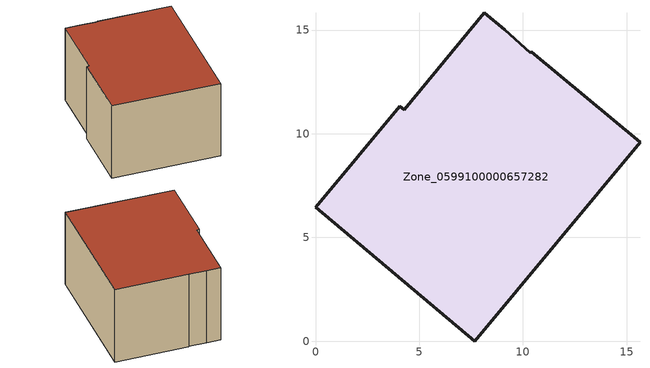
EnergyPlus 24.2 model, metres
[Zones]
Zone_0599100000657282
 floor ground (C_G): 10.36,13.91 10.4,13.96 15.65,9.59 7.67,0 0,6.46 4.06,11.33 4.27,11.16 8.15,15.83 9.12,15.02 z0
 wall outside (C_F): 7.67,0 15.65,9.59 10.4,13.96 10.36,13.91 9.12,15.02 8.15,15.83 4.27,11.16 4.06,11.33 0,6.46 7.67,0 z0:7.61
 roof outside (C_R): 10.4,13.96 10.36,13.91 9.12,15.02 8.15,15.83 4.27,11.16 4.06,11.33 0,6.46 7.67,0 15.65,9.59 z7.61
[BUILDING]
Pand.0599100000657282: North Axis=0; Terrain=City; Loads Convergence Tolerance Value=0.04; Temperature Convergence Tolerance Value=0.4; Solar Distribution=FullExterior; Maximum Number of Warmup Days=25; Minimum Number of Warmup Days=1
[Site:Location]
Rotterdam.The.Hague.AP_ZH_NLD Design_Conditions: Latitude=51.96; Longitude=4.45; Time Zone=1; Elevation=-4.5
[SITE:GROUNDTEMPERATURE:BUILDINGSURFACE]
18, 18, 18, 18, 18, 18, 18, 18, 18, 18, 18, 18
[MATERIAL] Thermal Absorptance=0.9; Solar Absorptance=0.7; Visible Absorptance=0.7
Name | Roughness | Thickness | Conductivity | Density | Specific Heat
G.TC.1946-1964 | MediumSmooth | 0.15 | 1 | 540 | 1210
F.TC.1946-1964 | Rough | 0.3 | 0.857143 | 1920 | 840
R.TC.1946-1964 | MediumRough | 0.2 | 0.235294 | 1500 | 1000
[CONSTRUCTION]
C_G: G.TC.1946-1964
C_F: F.TC.1946-1964
C_R: R.TC.1946-1964
[ZONE]
Zone_0599100000657282: Type=1; Multiplier=1; Ceiling Height=Autocalculate; Volume=Autocalculate; Floor Area=autocalculate; Part of Total Floor Area=Yes
[ZONEINFILTRATION:DESIGNFLOWRATE]
Infil_Zone_0599100000657282: Zone or ZoneList or Space or SpaceList=Zone_0599100000657282; Schedule=AlwaysOn; Design Flow Rate Calculation Method=Flow/Area; Flow Rate per Floor Area=0.003; Constant Term Coefficient=1; Temperature Term Coefficient=0; Velocity Term Coefficient=0; Velocity Squared Term Coefficient=0
[HVACTEMPLATE:ZONE:IDEALLOADSAIRSYSTEM]
Zone_0599100000657282: Maximum Heating Supply Air Temperature=50; Minimum Cooling Supply Air Temperature=13; Maximum Heating Supply Air Humidity Ratio=0.0156; Minimum Cooling Supply Air Humidity Ratio=0.0077; Heating Limit=NoLimit; Cooling Limit=NoLimit; Dehumidification Control Type=ConstantSensibleHeatRatio; Cooling Sensible Heat Ratio=0.7; Dehumidification Setpoint=60; Humidification Control Type=None; Humidification Setpoint=30; Outdoor Air Method=None; Outdoor Air Flow Rate per Person=0.00944; Outdoor Air Flow Rate per Zone Floor Area=0; Outdoor Air Flow Rate per Zone=0; Demand Controlled Ventilation Type=None; Outdoor Air Economizer Type=NoEconomizer; Heat Recovery Type=None; Sensible Heat Recovery Effectiveness=0.7; Latent Heat Recovery Effectiveness=0.65
[ZONECONTROL:THERMOSTAT]
ThermostatControl_Zone_0599100000657282: Zone or ZoneList=Zone_0599100000657282; Control Type Schedule=DualSetpointControlType; Control 1=Thermostat_Zone_0599100000657282; Temperature Difference Between Cutout And Setpoint=0
[THERMOSTATSETPOINT:DUALSETPOINT]
Thermostat_Zone_0599100000657282: Heating Setpoint Temperature Schedule=HeatingSetpoint_Zone_0599100000657282; Cooling Setpoint Temperature Schedule=CoolingSetpoint_Zone_0599100000657282
[SCHEDULE:COMPACT]
HeatingSetpoint_Zone_0599100000657282: Through: 12/31, For: AllDays, Until: 24:00, 21
CoolingSetpoint_Zone_0599100000657282: Through: 12/31, For: AllDays, Until: 24:00, 24
DualSetpointControlType: Through: 12/31, For: AllDays, Until: 24:00, 4
AlwaysOn: Through: 12/31, For: AllDays, Until: 24:00, 1
